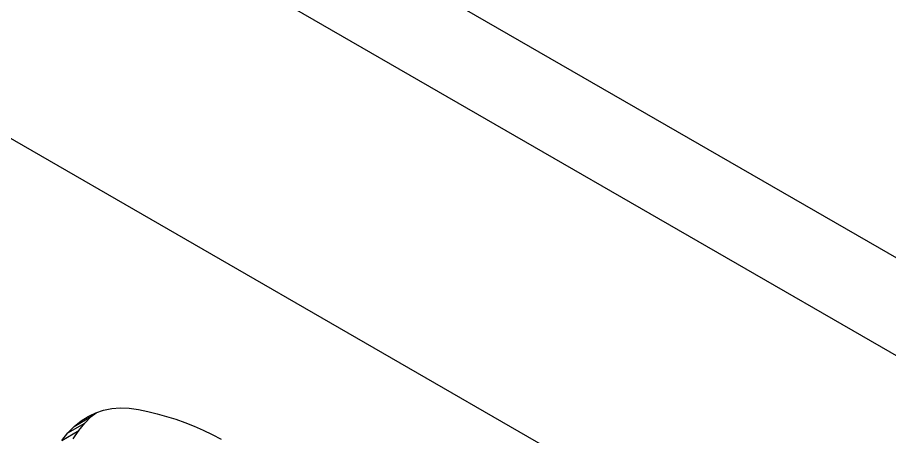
# Model space of a CAD drawing. Header units: millimetres. Extents: x -105 to 105, y -148 to 148.
# Drawn here: x 47.631 to 51.267, y -42.716 to -40.967 of the extents above; entities that cross this region are included whole.
import ezdxf

# ---------------------------------------------------------------- set-up
doc = ezdxf.new("R2010")
doc.units = ezdxf.units.MM
doc.layers.get('0').update_dxf_attribs({"lineweight": 18})

msp = doc.modelspace()

# ---------------------------------------------------------------- linework, layer by layer
at = {"color": 7, "lineweight": 30, "ltscale": 0.265362}
for p, q in [((45.2691, -38.4912), (54.4615, -43.7985)), ((54.4615, -45.4315), (45.2691, -40.1242))]:
    msp.add_line(p, q, dxfattribs=at)
at = {"color": 7, "lineweight": 30, "ltscale": 0.234742}
msp.add_line((54.4615, -44.2067), (46.3298, -39.5119), dxfattribs=at)
at = {"color": 7, "lineweight": 30, "ltscale": 0.000862033}
msp.add_line((47.9574, -42.6167), (47.9901, -42.6059), dxfattribs=at)
at = {"color": 7, "lineweight": 30, "ltscale": 0.000871939}
msp.add_line((47.9901, -42.6059), (48.0244, -42.5991), dxfattribs=at)
at = {"color": 7, "lineweight": 30, "ltscale": 0.000894486}
msp.add_line((48.0244, -42.5991), (48.06, -42.5963), dxfattribs=at)
at = {"color": 7, "lineweight": 30, "ltscale": 0.000929077}
msp.add_line((48.06, -42.5963), (48.0972, -42.5977), dxfattribs=at)
at = {"color": 7, "lineweight": 30, "ltscale": 0.000974415}
msp.add_line((48.0972, -42.5977), (48.1358, -42.603), dxfattribs=at)
at = {"color": 7, "lineweight": 30, "ltscale": 0.001002}
msp.add_line((48.1358, -42.603), (48.175, -42.6111), dxfattribs=at)
at = {"color": 7, "lineweight": 30, "ltscale": 0.001003}
for p, q in [((48.175, -42.6111), (48.214, -42.6206)), ((47.8158, -42.7317), (47.8412, -42.7006))]:
    msp.add_line(p, q, dxfattribs=at)
at = {"color": 7, "lineweight": 30, "ltscale": 0.002041}
for p, q in [((47.868, -42.6735), (47.9387, -42.6327)), ((47.8412, -42.7006), (47.9119, -42.6597)), ((47.8158, -42.7317), (47.8865, -42.6908))]:
    msp.add_line(p, q, dxfattribs=at)
at = {"color": 7, "lineweight": 30, "ltscale": 0.001356}
msp.add_line((47.8964, -42.6505), (47.9433, -42.6234), dxfattribs=at)
at = {"color": 7, "lineweight": 30, "ltscale": 0.0008829}
msp.add_line((47.8964, -42.6505), (47.9262, -42.6316), dxfattribs=at)
at = {"color": 7, "lineweight": 30, "ltscale": 0.000952727}
msp.add_line((47.9119, -42.6597), (47.9387, -42.6327), dxfattribs=at)
at = {"color": 7, "lineweight": 30, "ltscale": 0.000865611}
msp.add_line((47.9262, -42.6316), (47.9574, -42.6167), dxfattribs=at)
at = {"color": 7, "lineweight": 30, "ltscale": 0.000657373}
msp.add_line((47.9387, -42.6327), (47.9592, -42.6161), dxfattribs=at)
at = {"color": 7, "lineweight": 30, "ltscale": 0.001006}
msp.add_line((48.214, -42.6206), (48.2528, -42.6315), dxfattribs=at)
at = {"color": 7, "lineweight": 30, "ltscale": 0.001011}
msp.add_line((48.2528, -42.6315), (48.2913, -42.6437), dxfattribs=at)
at = {"color": 7, "lineweight": 30, "ltscale": 0.001016}
msp.add_line((48.2913, -42.6437), (48.3296, -42.6574), dxfattribs=at)
at = {"color": 7, "lineweight": 30, "ltscale": 0.000952997}
msp.add_line((47.8412, -42.7006), (47.868, -42.6735), dxfattribs=at)
at = {"color": 7, "lineweight": 30, "ltscale": 0.000911766}
msp.add_line((47.868, -42.6735), (47.8964, -42.6505), dxfattribs=at)
at = {"color": 7, "lineweight": 30, "ltscale": 0.001004}
msp.add_line((47.8865, -42.6908), (47.9119, -42.6597), dxfattribs=at)
at = {"color": 7, "lineweight": 30, "ltscale": 0.001023}
msp.add_line((48.3296, -42.6574), (48.3676, -42.6725), dxfattribs=at)
at = {"color": 7, "lineweight": 30, "ltscale": 0.001031}
msp.add_line((48.3676, -42.6725), (48.4054, -42.6889), dxfattribs=at)
at = {"color": 7, "lineweight": 30, "ltscale": 0.001033}
msp.add_line((47.8631, -42.7249), (47.8865, -42.6908), dxfattribs=at)
at = {"color": 7, "lineweight": 30, "ltscale": 0.00104}
msp.add_line((48.4054, -42.6889), (48.443, -42.7068), dxfattribs=at)
at = {"color": 7, "lineweight": 30, "ltscale": 0.00105}
msp.add_line((48.443, -42.7068), (48.4803, -42.7261), dxfattribs=at)

doc.saveas('drawing.dxf')
